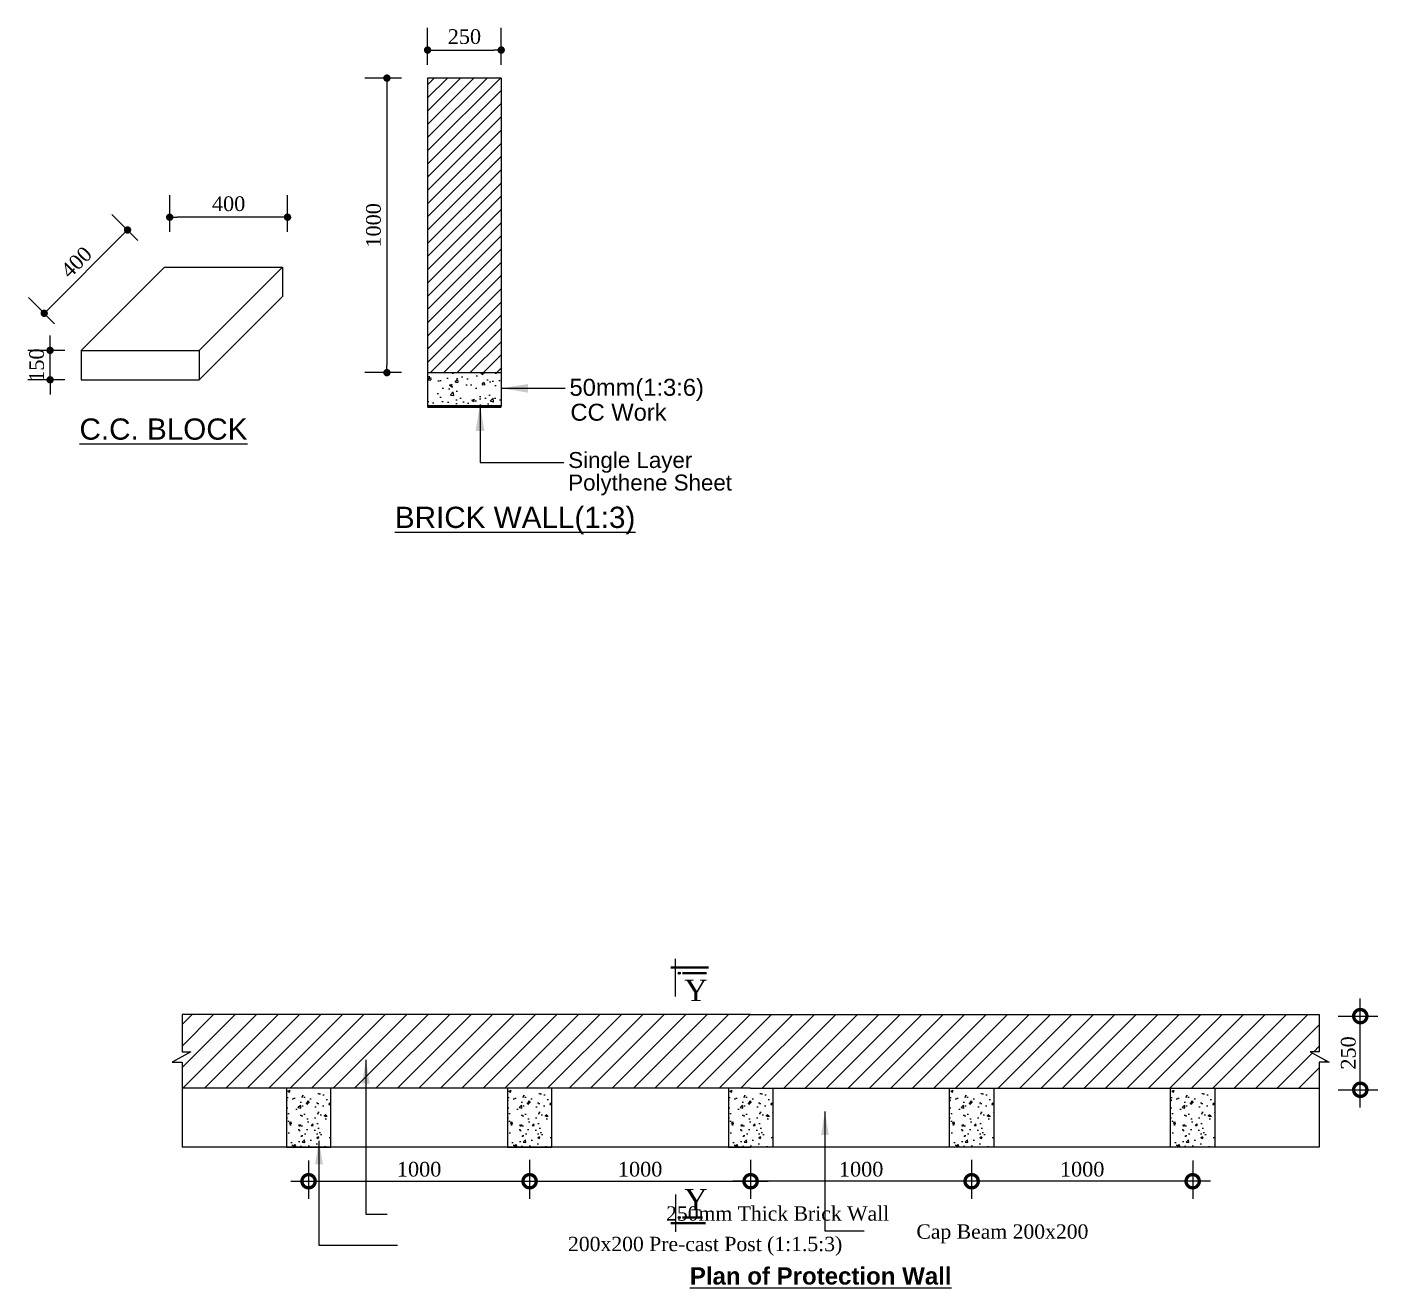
# Model space of a CAD drawing. Header units: millimetres. Extents: x -68595 to 8963, y 185076 to 197058.
# Drawn here: x -2697 to 1887, y 187925 to 192206 of the extents above; entities that cross this region are included whole.
import ezdxf

# ---------------------------------------------------------------- set-up
doc = ezdxf.new("R2010")
doc.units = ezdxf.units.MM
doc.header["$LTSCALE"] = 150
doc.header["$PDMODE"] = 35
for name, color, linetype, lineweight in [('Dimision', 4, 'Continuous', 9), ('Hatching', 35, 'Continuous', 18), ('Structue', 7, 'Continuous', 18), ('Text', 7, 'Continuous', 15)]:
    doc.layers.add(name, color=color, linetype=linetype, lineweight=lineweight)
doc.layers.add('Pile', color=7, linetype='Continuous')
doc.styles.add('ROMANS', font='arial.ttf', dxfattribs={"height": 200})
doc.styles.get("Standard").update_dxf_attribs({"font": 'times.ttf'})
doc.dimstyles.new('ISO-25', dxfattribs={"dimtxt": 75, "dimasz": 50, "dimexe": 75, "dimexo": 45.625, "dimgap": 20, "dimtad": 1, "dimtoh": 1, "dimdec": 1, "dimdsep": 46, "dimtxsty": 'Standard', "dimblk": 'DOT', "dimcen": 300, "dimclrd": 256, "dimclre": 256, "dimclrt": 256, "dimadec": 0, "dimazin": 0, "dimtfac": 1, "dimtdec": 1, "dimtix": 1, "dimtmove": 0, "dimatfit": 3, "dimfxl": 75, "dimlwd": -1, "dimarcsym": 0})
pattern_1 = [(45, (17785.11, 94823.32), (-36.406444, 36.406444), [])]

# ---------------------------------------------------------------- blocks, each defined once
blk = doc.blocks.new('_DotSmall')
at = {"color": 0, "linetype": 'ByBlock', "const_width": 0.5}
blk.add_lwpolyline([(-0.0625, 0, 1), (0.0625, 0, 1)], format="xyb", close=True, dxfattribs=at)
blk = doc.blocks.new('*D41')
at = {"layer": 'Defpoints', "color": 0, "ltscale": 10, "transparency": 16777216}
for p in [(970.5, 188848), (1826.9, 188848), (1670.7, 188598)]:
    blk.add_point(p, dxfattribs=at)
at = {"layer": 'Dimision', "ltscale": 10, "transparency": 16777216}
for p, q in [((1826.9, 188538), (1826.9, 188908)), ((1751.9, 188848), (1886.9, 188848)), ((1751.9, 188598), (1886.9, 188598))]:
    blk.add_line(p, q, dxfattribs=at)
at = {"layer": 'Dimision', "ltscale": 10, "transparency": 16777216, "xscale": 90, "yscale": 90, "zscale": 90}
for p, rotation in [((1826.9, 188848), 90), ((1826.9, 188598), 270)]:
    blk.add_blockref('_DotSmall', p, dxfattribs=dict(at, rotation=rotation))
at = {"layer": 'Dimision', "ltscale": 10, "transparency": 16777216, "insert": (1786.5, 188723), "char_height": 50, "attachment_point": 5, "rotation": 90}
blk.add_mtext('250', dxfattribs=at)
blk = doc.blocks.new('*D42')
at = {"layer": 'Defpoints', "color": 0, "ltscale": 10, "transparency": 16777216}
for p in [(-1741.9, 188403.4), (-991.9, 188403.4), (-991.9, 188287.5)]:
    blk.add_point(p, dxfattribs=at)
at = {"layer": 'Dimision', "ltscale": 10, "transparency": 16777216}
for p, q in [((-1741.9, 188357.8), (-1741.9, 188227.5)), ((-991.9, 188357.8), (-991.9, 188227.5)), ((-1801.9, 188287.5), (-931.9, 188287.5))]:
    blk.add_line(p, q, dxfattribs=at)
at = {"layer": 'Dimision', "ltscale": 10, "transparency": 16777216, "xscale": 90, "yscale": 90, "zscale": 90, "rotation": 180}
blk.add_blockref('_DotSmall', (-1741.9, 188287.5), dxfattribs=at)
at = {"layer": 'Dimision', "ltscale": 10, "transparency": 16777216, "xscale": 90, "yscale": 90, "zscale": 90}
blk.add_blockref('_DotSmall', (-991.9, 188287.5), dxfattribs=at)
at = {"layer": 'Dimision', "ltscale": 10, "transparency": 16777216, "insert": (-1366.9, 188328), "char_height": 50, "attachment_point": 5}
blk.add_mtext('1000', dxfattribs=at)
blk = doc.blocks.new('*D43')
at = {"layer": 'Defpoints', "color": 0, "ltscale": 10, "transparency": 16777216}
for p in [(-991.9, 188406.2), (-241.9, 188406.2), (-241.9, 188287.5)]:
    blk.add_point(p, dxfattribs=at)
at = {"layer": 'Dimision', "ltscale": 10, "transparency": 16777216}
for p, q in [((-991.9, 188360.6), (-991.9, 188227.5)), ((-241.9, 188360.6), (-241.9, 188227.5)), ((-1051.9, 188287.5), (-181.9, 188287.5))]:
    blk.add_line(p, q, dxfattribs=at)
at = {"layer": 'Dimision', "ltscale": 10, "transparency": 16777216, "xscale": 90, "yscale": 90, "zscale": 90, "rotation": 180}
blk.add_blockref('_DotSmall', (-991.9, 188287.5), dxfattribs=at)
at = {"layer": 'Dimision', "ltscale": 10, "transparency": 16777216, "xscale": 90, "yscale": 90, "zscale": 90}
blk.add_blockref('_DotSmall', (-241.9, 188287.5), dxfattribs=at)
at = {"layer": 'Dimision', "ltscale": 10, "transparency": 16777216, "insert": (-616.9, 188328), "char_height": 50, "attachment_point": 5}
blk.add_mtext('1000', dxfattribs=at)
blk = doc.blocks.new('_Dot')
at = {"color": 0, "linetype": 'ByBlock', "lineweight": -2}
blk.add_line((-0.5, 0), (-1, 0), dxfattribs=at)
at = {"color": 0, "linetype": 'ByBlock', "const_width": 0.5}
blk.add_lwpolyline([(-0.25, 0, 1), (0.25, 0, 1)], format="xyb", close=True, dxfattribs=at)
blk = doc.blocks.new('*D44')
at = {"layer": 'Defpoints', "color": 0, "ltscale": 10, "transparency": 16777216}
for p in [(-1270, 192032.5), (-1476.1, 191032.5), (-1270, 191032.5)]:
    blk.add_point(p, dxfattribs=at)
at = {"layer": 'Dimision', "lineweight": -2, "ltscale": 10, "transparency": 16777216}
for p, q in [((-1426.1, 192032.5), (-1551.1, 192032.5)), ((-1426.1, 191032.5), (-1551.1, 191032.5))]:
    blk.add_line(p, q, dxfattribs=at)
at = {"layer": 'Dimision', "ltscale": 10, "transparency": 16777216}
blk.add_line((-1476.1, 192007.5), (-1476.1, 191057.5), dxfattribs=at)
at = {"layer": 'Dimision', "ltscale": 10, "transparency": 16777216, "xscale": 25, "yscale": 25, "zscale": 25}
for p, rotation in [((-1476.1, 192032.5), 90), ((-1476.1, 191032.5), 270)]:
    blk.add_blockref('_Dot', p, dxfattribs=dict(at, rotation=rotation))
at = {"layer": 'Dimision', "ltscale": 10, "transparency": 16777216, "insert": (-1521.5, 191532.5), "char_height": 50, "attachment_point": 5, "rotation": 90}
blk.add_mtext('1000', dxfattribs=at)
blk = doc.blocks.new('*D58')
at = {"layer": 'Defpoints', "color": 0, "ltscale": 10, "transparency": 16777216}
for p in [(-2356.3, 191516.9), (-2230.4, 191391), (-2513.3, 191108.2)]:
    blk.add_point(p, dxfattribs=at)
at = {"layer": 'Dimision', "lineweight": -2, "ltscale": 10, "transparency": 16777216}
for p, q in [((-2320.9, 191481.5), (-2409.3, 191569.9)), ((-2603.8, 191198.7), (-2692.2, 191287.1))]:
    blk.add_line(p, q, dxfattribs=at)
at = {"layer": 'Dimision', "ltscale": 10, "transparency": 16777216}
blk.add_line((-2621.4, 191251.7), (-2374, 191499.2), dxfattribs=at)
at = {"layer": 'Dimision', "ltscale": 10, "transparency": 16777216, "xscale": 25, "yscale": 25, "zscale": 25}
for p, rotation in [((-2356.3, 191516.9), 44.99999999999705), ((-2639.1, 191234), 224.9999999999971)]:
    blk.add_blockref('_Dot', p, dxfattribs=dict(at, rotation=rotation))
at = {"layer": 'Dimision', "ltscale": 10, "transparency": 16777216, "insert": (-2529.8, 191407.6), "char_height": 50, "attachment_point": 5, "rotation": 45}
blk.add_mtext('400', dxfattribs=at)
blk = doc.blocks.new('*D47')
at = {"layer": 'Defpoints', "color": 0, "ltscale": 10, "transparency": 16777216}
for p in [(-2213.3, 191560.2), (-2213.3, 191408.2), (-1813.3, 191408.2)]:
    blk.add_point(p, dxfattribs=at)
at = {"layer": 'Dimision', "lineweight": -2, "ltscale": 10, "transparency": 16777216}
for p, q in [((-2213.3, 191510.2), (-2213.3, 191635.2)), ((-1813.3, 191510.2), (-1813.3, 191635.2))]:
    blk.add_line(p, q, dxfattribs=at)
at = {"layer": 'Dimision', "ltscale": 10, "transparency": 16777216}
blk.add_line((-1838.3, 191560.2), (-2188.3, 191560.2), dxfattribs=at)
at = {"layer": 'Dimision', "ltscale": 10, "transparency": 16777216, "xscale": 25, "yscale": 25, "zscale": 25, "rotation": 180}
blk.add_blockref('_Dot', (-2213.3, 191560.2), dxfattribs=at)
at = {"layer": 'Dimision', "ltscale": 10, "transparency": 16777216, "xscale": 25, "yscale": 25, "zscale": 25}
blk.add_blockref('_Dot', (-1813.3, 191560.2), dxfattribs=at)
at = {"layer": 'Dimision', "ltscale": 10, "transparency": 16777216, "insert": (-2013.3, 191605.7), "char_height": 50, "attachment_point": 5}
blk.add_mtext('400', dxfattribs=at)
blk = doc.blocks.new('*D48')
at = {"layer": 'Defpoints', "color": 0, "ltscale": 10, "transparency": 16777216}
for p in [(-2619.1, 191108.2), (-2513.3, 191108.2), (-2513.3, 191008.2)]:
    blk.add_point(p, dxfattribs=at)
at = {"layer": 'Dimision', "ltscale": 10, "transparency": 16777216}
for p, q in [((-2619.1, 191133.2), (-2619.1, 191158.2)), ((-2619.1, 191008.2), (-2619.1, 191108.2)), ((-2619.1, 190983.2), (-2619.1, 190958.2))]:
    blk.add_line(p, q, dxfattribs=at)
at = {"layer": 'Dimision', "lineweight": -2, "ltscale": 10, "transparency": 16777216}
for p, q in [((-2569.1, 191108.2), (-2694.1, 191108.2)), ((-2569.1, 191008.2), (-2694.1, 191008.2))]:
    blk.add_line(p, q, dxfattribs=at)
at = {"layer": 'Dimision', "ltscale": 10, "transparency": 16777216, "xscale": 25, "yscale": 25, "zscale": 25}
for p, rotation in [((-2619.1, 191108.2), 270), ((-2619.1, 191008.2), 90)]:
    blk.add_blockref('_Dot', p, dxfattribs=dict(at, rotation=rotation))
at = {"layer": 'Dimision', "ltscale": 10, "transparency": 16777216, "insert": (-2664.6, 191058.2), "char_height": 50, "attachment_point": 5, "rotation": 90}
blk.add_mtext('150', dxfattribs=at)
blk = doc.blocks.new('*D51')
at = {"layer": 'Defpoints', "color": 0, "ltscale": 10, "transparency": 16777216}
for p in [(-1088.2, 192127.7), (-1338.2, 191955.8), (-1088.2, 191955.8)]:
    blk.add_point(p, dxfattribs=at)
at = {"layer": 'Dimision', "lineweight": -2, "ltscale": 10, "transparency": 16777216}
for p, q in [((-1338.2, 192077.7), (-1338.2, 192202.7)), ((-1088.2, 192077.7), (-1088.2, 192202.7))]:
    blk.add_line(p, q, dxfattribs=at)
at = {"layer": 'Dimision', "ltscale": 10, "transparency": 16777216}
blk.add_line((-1313.2, 192127.7), (-1113.2, 192127.7), dxfattribs=at)
at = {"layer": 'Dimision', "ltscale": 10, "transparency": 16777216, "xscale": 25, "yscale": 25, "zscale": 25, "rotation": 180}
blk.add_blockref('_Dot', (-1338.2, 192127.7), dxfattribs=at)
at = {"layer": 'Dimision', "ltscale": 10, "transparency": 16777216, "xscale": 25, "yscale": 25, "zscale": 25}
blk.add_blockref('_Dot', (-1088.2, 192127.7), dxfattribs=at)
at = {"layer": 'Dimision', "ltscale": 10, "transparency": 16777216, "insert": (-1213.2, 192173.1), "char_height": 50, "attachment_point": 5}
blk.add_mtext('250', dxfattribs=at)
blk = doc.blocks.new('*D52')
at = {"layer": 'Defpoints', "color": 0, "ltscale": 10, "transparency": 16777216}
for p in [(508.1, 188403.4), (1258.1, 188403.4), (508.1, 188287.5)]:
    blk.add_point(p, dxfattribs=at)
at = {"layer": 'Dimision', "ltscale": 10, "transparency": 16777216}
for p, q in [((508.1, 188357.8), (508.1, 188227.5)), ((1258.1, 188357.8), (1258.1, 188227.5)), ((1318.1, 188287.5), (448.1, 188287.5))]:
    blk.add_line(p, q, dxfattribs=at)
at = {"layer": 'Dimision', "ltscale": 10, "transparency": 16777216, "xscale": 90, "yscale": 90, "zscale": 90, "rotation": 180}
blk.add_blockref('_DotSmall', (508.1, 188287.5), dxfattribs=at)
at = {"layer": 'Dimision', "ltscale": 10, "transparency": 16777216, "xscale": 90, "yscale": 90, "zscale": 90}
blk.add_blockref('_DotSmall', (1258.1, 188287.5), dxfattribs=at)
at = {"layer": 'Dimision', "ltscale": 10, "transparency": 16777216, "insert": (883.1, 188328), "char_height": 50, "attachment_point": 5}
blk.add_mtext('1000', dxfattribs=at)
blk = doc.blocks.new('*D53')
at = {"layer": 'Defpoints', "color": 0, "ltscale": 10, "transparency": 16777216}
for p in [(-241.9, 188406.2), (508.1, 188406.2), (-241.9, 188287.5)]:
    blk.add_point(p, dxfattribs=at)
at = {"layer": 'Dimision', "ltscale": 10, "transparency": 16777216}
for p, q in [((-241.9, 188360.6), (-241.9, 188227.5)), ((508.1, 188360.6), (508.1, 188227.5)), ((568.1, 188287.5), (-301.9, 188287.5))]:
    blk.add_line(p, q, dxfattribs=at)
at = {"layer": 'Dimision', "ltscale": 10, "transparency": 16777216, "xscale": 90, "yscale": 90, "zscale": 90, "rotation": 180}
blk.add_blockref('_DotSmall', (-241.9, 188287.5), dxfattribs=at)
at = {"layer": 'Dimision', "ltscale": 10, "transparency": 16777216, "xscale": 90, "yscale": 90, "zscale": 90}
blk.add_blockref('_DotSmall', (508.1, 188287.5), dxfattribs=at)
at = {"layer": 'Dimision', "ltscale": 10, "transparency": 16777216, "insert": (133.1, 188328), "char_height": 50, "attachment_point": 5}
blk.add_mtext('1000', dxfattribs=at)

msp = doc.modelspace()

# ---------------------------------------------------------------- hatches: boundary and pattern name
at = {"layer": 'Hatching', "ltscale": 10}
h = msp.add_hatch(dxfattribs=at)
h.set_pattern_fill('ANSI31', color=256, scale=10, style=0)
h.set_pattern_definition([(45, (45923.703, -42303.97), (-22.4506403, 22.4506403), [])])
h.paths.add_polyline_path([(-1088.24, 192032.55), (-1338.24, 192032.55), (-1338.24, 191032.55), (-1088.24, 191032.55)])
h = msp.add_hatch(dxfattribs=at)
h.set_pattern_fill('AR-CONC', color=256, scale=0.5, style=0)
h.set_pattern_definition([(50, (5190.56, 1618), (91.092334, -7.969543), [9.525, -104.775]), (355, (5190.56, 1618), (-17.621413, 95.52832), [7.62, -83.82]), (100.451, (5198.15, 1617.34), (73.47125, 87.558344), [8.095, -89.045]), (46.1842, (5190.56, 1643.4), (135.53952, -21.021164), [14.2875, -157.1625]), (96.6356, (5201.86, 1641.65), (118.70212, 123.71278), [12.1425, -133.5675]), (351.184, (5190.56, 1643.4), (118.7023, 123.71256), [11.43, -125.73]), (21, (5203.26, 1637.05), (75.80744, -51.13276), [9.525, -104.775]), (326, (5203.26, 1637.05), (30.901014, 92.093983), [7.62, -83.82]), (71.4514, (5209.58, 1632.79), (106.708245, 40.96143), [8.095, -89.045]), (37.5, (5190.563, 1618), (1.5443016, 42.2775194), [0, -82.804, 0, -85.09, 0, -84.1375]), (7.5, (5190.563, 1618), (33.409831, 50.090287), [0, -48.514, 0, -80.899, 0, -32.0675]), (327.5, (5162.242, 1618), (67.7952976, -2.864372), [0, -31.75, 0, -99.06, 0, -131.445]), (317.5, (5149.54, 1618), (74.06459, 12.713246), [0, -41.275, 0, -65.786, 0, -93.345])])
h.paths.add_polyline_path([(-1088.24, 190918.11), (-1088.24, 191032.55), (-1338.24, 191032.55), (-1338.24, 190918.11)])
h = msp.add_hatch(dxfattribs=at)
h.set_pattern_fill('ANSI31', color=256, scale=16.216216, style=0)
h.set_pattern_definition(pattern_1)
h.paths.add_polyline_path([(-241.95, 188603.47), (-241.95, 188853.49), (-2171.23, 188853.49), (-2171.23, 188727.33), (-2141.23, 188727.33), (-2205.31, 188691.9), (-2171.23, 188691.9), (-2171.23, 188603.47)])
h = msp.add_hatch(dxfattribs=at)
h.set_pattern_fill('ANSI31', color=256, scale=16.216216, style=0)
h.set_pattern_definition(pattern_1)
h.paths.add_polyline_path([(-241.95, 188603.47), (-241.95, 188853.49), (1687.33, 188853.49), (1687.33, 188727.33), (1657.34, 188727.33), (1721.42, 188691.9), (1687.33, 188691.9), (1687.33, 188603.47)])
h = msp.add_hatch(dxfattribs=at)
h.set_pattern_fill('AR-CONC', color=256, scale=0.405405, style=0)
h.set_pattern_definition([(50, (1752.57, 113642.94), (73.85865, -6.46179), [7.72297, -84.9527]), (355, (1752.57, 113642.94), (-14.28763, 77.455396), [6.17838, -67.96216]), (100.451, (1758.724, 113642.4), (59.571284, 70.99325), [6.56351, -72.19865]), (46.1842, (1752.57, 113663.54), (109.89691, -17.04419), [11.58446, -127.42905]), (96.6356, (1761.73, 113662.12), (96.24496, 100.30766), [9.84527, -108.29797]), (351.184, (1752.57, 113663.54), (96.24511, 100.30748), [9.26757, -101.94324]), (21, (1762.866, 113658.39), (61.46549, -41.458994), [7.72297, -84.9527]), (326, (1762.866, 113658.39), (25.05488, 74.6708), [6.17838, -67.96216]), (71.4514, (1767.99, 113654.93), (86.5202, 33.21197), [6.56351, -72.19865]), (37.5, (1752.57, 113642.94), (1.252136, 34.27907), [0, -67.138378, 0, -68.991892, 0, -68.219595]), (7.5, (1752.57, 113642.94), (27.089052, 40.613747), [0, -39.335676, 0, -65.593784, 0, -26.000676]), (327.5, (1729.606, 113642.94), (54.96916, -2.322464), [0, -25.743243, 0, -80.31892, 0, -106.577027]), (317.5, (1719.31, 113642.94), (60.05237, 10.308037), [0, -33.466216, 0, -53.34, 0, -75.685135])])
h.paths.add_polyline_path([(-1666.95, 188603.47), (-1816.95, 188603.47), (-1816.95, 188403.47), (-1666.95, 188403.47)])
h = msp.add_hatch(dxfattribs=at)
h.set_pattern_fill('AR-CONC', color=256, scale=0.405405, style=0)
h.set_pattern_definition([(50, (2502.57, 113642.94), (73.85865, -6.46179), [7.72297, -84.9527]), (355, (2502.57, 113642.94), (-14.28763, 77.455396), [6.17838, -67.96216]), (100.451, (2508.724, 113642.4), (59.571284, 70.99325), [6.56351, -72.19865]), (46.1842, (2502.57, 113663.54), (109.89691, -17.04419), [11.58446, -127.42905]), (96.6356, (2511.73, 113662.12), (96.24496, 100.30766), [9.84527, -108.29797]), (351.184, (2502.57, 113663.54), (96.24511, 100.30748), [9.26757, -101.94324]), (21, (2512.866, 113658.39), (61.46549, -41.458994), [7.72297, -84.9527]), (326, (2512.866, 113658.39), (25.05488, 74.6708), [6.17838, -67.96216]), (71.4514, (2517.99, 113654.93), (86.5202, 33.21197), [6.56351, -72.19865]), (37.5, (2502.57, 113642.94), (1.252136, 34.27907), [0, -67.138378, 0, -68.991892, 0, -68.219595]), (7.5, (2502.57, 113642.94), (27.089052, 40.613747), [0, -39.335676, 0, -65.593784, 0, -26.000676]), (327.5, (2479.606, 113642.94), (54.96916, -2.322464), [0, -25.743243, 0, -80.31892, 0, -106.577027]), (317.5, (2469.31, 113642.94), (60.05237, 10.308037), [0, -33.466216, 0, -53.34, 0, -75.685135])])
h.paths.add_polyline_path([(-916.95, 188603.47), (-1066.95, 188603.47), (-1066.95, 188403.47), (-916.95, 188403.47)])
h = msp.add_hatch(dxfattribs=at)
h.set_pattern_fill('AR-CONC', color=256, scale=0.405405, style=0)
h.set_pattern_definition([(50, (3252.57, 113642.94), (73.85865, -6.46179), [7.72297, -84.9527]), (355, (3252.57, 113642.94), (-14.28763, 77.455396), [6.17838, -67.96216]), (100.451, (3258.724, 113642.4), (59.571284, 70.99325), [6.56351, -72.19865]), (46.1842, (3252.57, 113663.54), (109.89691, -17.04419), [11.58446, -127.42905]), (96.6356, (3261.73, 113662.12), (96.24496, 100.30766), [9.84527, -108.29797]), (351.184, (3252.57, 113663.54), (96.24511, 100.30748), [9.26757, -101.94324]), (21, (3262.866, 113658.39), (61.46549, -41.458994), [7.72297, -84.9527]), (326, (3262.866, 113658.39), (25.05488, 74.6708), [6.17838, -67.96216]), (71.4514, (3267.99, 113654.93), (86.5202, 33.21197), [6.56351, -72.19865]), (37.5, (3252.57, 113642.94), (1.252136, 34.27907), [0, -67.138378, 0, -68.991892, 0, -68.219595]), (7.5, (3252.57, 113642.94), (27.089052, 40.613747), [0, -39.335676, 0, -65.593784, 0, -26.000676]), (327.5, (3229.606, 113642.94), (54.96916, -2.322464), [0, -25.743243, 0, -80.31892, 0, -106.577027]), (317.5, (3219.31, 113642.94), (60.05237, 10.308037), [0, -33.466216, 0, -53.34, 0, -75.685135])])
h.paths.add_polyline_path([(-166.95, 188603.47), (-316.95, 188603.47), (-316.95, 188403.47), (-166.95, 188403.47)])
h = msp.add_hatch(dxfattribs=at)
h.set_pattern_fill('AR-CONC', color=256, scale=0.405405, style=0)
h.set_pattern_definition([(50, (4002.57, 113642.94), (73.85865, -6.46179), [7.72297, -84.9527]), (355, (4002.57, 113642.94), (-14.28763, 77.455396), [6.17838, -67.96216]), (100.451, (4008.724, 113642.4), (59.571284, 70.99325), [6.56351, -72.19865]), (46.1842, (4002.57, 113663.54), (109.89691, -17.04419), [11.58446, -127.42905]), (96.6356, (4011.73, 113662.12), (96.24496, 100.30766), [9.84527, -108.29797]), (351.184, (4002.57, 113663.54), (96.24511, 100.30748), [9.26757, -101.94324]), (21, (4012.866, 113658.39), (61.46549, -41.458994), [7.72297, -84.9527]), (326, (4012.866, 113658.39), (25.05488, 74.6708), [6.17838, -67.96216]), (71.4514, (4017.99, 113654.93), (86.5202, 33.21197), [6.56351, -72.19865]), (37.5, (4002.57, 113642.94), (1.252136, 34.27907), [0, -67.138378, 0, -68.991892, 0, -68.219595]), (7.5, (4002.57, 113642.94), (27.089052, 40.613747), [0, -39.335676, 0, -65.593784, 0, -26.000676]), (327.5, (3979.606, 113642.94), (54.96916, -2.322464), [0, -25.743243, 0, -80.31892, 0, -106.577027]), (317.5, (3969.31, 113642.94), (60.05237, 10.308037), [0, -33.466216, 0, -53.34, 0, -75.685135])])
h.paths.add_polyline_path([(583.05, 188603.47), (433.05, 188603.47), (433.05, 188403.47), (583.05, 188403.47)])
h = msp.add_hatch(dxfattribs=at)
h.set_pattern_fill('AR-CONC', color=256, scale=0.405405, style=0)
h.set_pattern_definition([(50, (4752.57, 113642.94), (73.85865, -6.46179), [7.72297, -84.9527]), (355, (4752.57, 113642.94), (-14.28763, 77.455396), [6.17838, -67.96216]), (100.451, (4758.724, 113642.4), (59.571284, 70.99325), [6.56351, -72.19865]), (46.1842, (4752.57, 113663.54), (109.89691, -17.04419), [11.58446, -127.42905]), (96.6356, (4761.73, 113662.12), (96.24496, 100.30766), [9.84527, -108.29797]), (351.184, (4752.57, 113663.54), (96.24511, 100.30748), [9.26757, -101.94324]), (21, (4762.866, 113658.39), (61.46549, -41.458994), [7.72297, -84.9527]), (326, (4762.866, 113658.39), (25.05488, 74.6708), [6.17838, -67.96216]), (71.4514, (4767.99, 113654.93), (86.5202, 33.21197), [6.56351, -72.19865]), (37.5, (4752.57, 113642.94), (1.252136, 34.27907), [0, -67.138378, 0, -68.991892, 0, -68.219595]), (7.5, (4752.57, 113642.94), (27.089052, 40.613747), [0, -39.335676, 0, -65.593784, 0, -26.000676]), (327.5, (4729.606, 113642.94), (54.96916, -2.322464), [0, -25.743243, 0, -80.31892, 0, -106.577027]), (317.5, (4719.31, 113642.94), (60.05237, 10.308037), [0, -33.466216, 0, -53.34, 0, -75.685135])])
h.paths.add_polyline_path([(1333.05, 188603.47), (1183.05, 188603.47), (1183.05, 188403.47), (1333.05, 188403.47)])
at = {"layer": 'Pile', "ltscale": 5}
h = msp.add_hatch(color=5, dxfattribs=at)
h.set_gradient(color1=(0, 0, 255), one_color=1, tint=1, name='CYLINDER')
h.paths.add_polyline_path([(-484.22, 188997.59, 1), (-484.22, 188990.05, 1)])
h = msp.add_hatch(color=5, dxfattribs=at)
h.set_gradient(color1=(0, 0, 255), one_color=1, tint=1, name='CYLINDER')
h.paths.add_polyline_path([(-484.22, 188160.51, -1), (-484.22, 188168.05, -1)])

# ---------------------------------------------------------------- linework, layer by layer
for p, q in [((-497.32, 188915.1), (-497.32, 189042.38)), ((-497.32, 188243), (-497.32, 188115.72))]:
    msp.add_line(p, q, dxfattribs=at)
at = {"layer": 'Pile', "ltscale": 5, "const_width": 7.54}
for points in [[(-513.17, 189013.25), (-384.07, 189013.25)], [(-473.67, 188993.82), (-391.26, 188993.82)], [(-513.17, 188144.86), (-394.77, 188144.86)], [(-473.67, 188164.28), (-404.53, 188164.28)]]:
    msp.add_lwpolyline(points, dxfattribs=at)
at = {"layer": 'Pile', "ltscale": 5}
for centre in [(-484.22, 188993.82), (-484.22, 188164.28)]:
    msp.add_circle(centre, 3.77, dxfattribs=at)
at = {"layer": 'Structue', "ltscale": 3}
for p, q in [((-1088.24, 192032.55), (-1338.24, 192032.55)), ((-1338.24, 192032.55), (-1338.24, 191832.55)), ((-1088.24, 192032.55), (-1088.24, 190918.11)), ((-1338.24, 191832.55), (-1338.24, 190918.11)), ((-1338.24, 191032.55), (-1088.24, 191032.55)), ((-900.73, 188853.49), (-2171.23, 188853.49)), ((-241.95, 188853.49), (-1083.16, 188853.49)), ((-241.95, 188853.49), (599.27, 188853.49)), ((416.84, 188853.49), (1687.33, 188853.49)), ((-900.73, 188603.47), (-2171.23, 188603.47)), ((-241.95, 188603.47), (-1083.16, 188603.47)), ((-241.95, 188603.47), (599.27, 188603.47)), ((416.84, 188603.47), (1687.33, 188603.47)), ((1687.33, 188403.44), (-2171.23, 188403.44))]:
    msp.add_line(p, q, dxfattribs=at)
at = {"layer": 'Structue', "ltscale": 10}
for points in [[(-2230.44, 191391.03), (-2513.28, 191108.19)], [(-2230.44, 191391.03), (-1830.44, 191391.03)], [(-1830.44, 191391.03), (-2113.28, 191108.19)], [(-1830.44, 191391.03), (-1830.44, 191291.03)], [(-1830.44, 191291.03), (-2113.28, 191008.19)], [(-2513.28, 191108.19), (-2113.28, 191108.19)], [(-2513.28, 191108.19), (-2513.28, 191008.19)], [(-2113.28, 191108.19), (-2113.28, 191008.19)], [(-2513.28, 191008.19), (-2113.28, 191008.19)]]:
    msp.add_lwpolyline(points, dxfattribs=at)
at = {"layer": 'Structue', "lineweight": 50, "ltscale": 3}
msp.add_lwpolyline([(-1338.24, 190918.11), (-1088.24, 190918.11)], dxfattribs=at)
at = {"layer": 'Structue', "linetype": 'Continuous'}
for points in [[(-2171.23, 188853.49), (-2171.23, 188727.33), (-2141.23, 188727.33), (-2205.31, 188691.9), (-2171.23, 188691.9), (-2171.23, 188403.44)], [(1687.33, 188853.49), (1687.33, 188727.33), (1657.34, 188727.33), (1721.42, 188691.9), (1687.33, 188691.9), (1687.33, 188603.47)], [(1687.33, 188641.06), (1687.33, 188403.44)]]:
    msp.add_lwpolyline(points, dxfattribs=at)
at = {"layer": 'Structue', "ltscale": 3}
for points in [[(-1816.95, 188403.44), (-1666.95, 188403.44), (-1666.95, 188603.47), (-1816.95, 188603.47)], [(-1816.95, 188403.47), (-1666.95, 188403.47), (-1666.95, 188603.47), (-1816.95, 188603.47)], [(-1066.95, 188403.44), (-916.95, 188403.44), (-916.95, 188603.47), (-1066.95, 188603.47)], [(-1066.95, 188403.47), (-916.95, 188403.47), (-916.95, 188603.47), (-1066.95, 188603.47)], [(583.05, 188403.44), (433.05, 188403.44), (433.05, 188603.47), (583.05, 188603.47)], [(583.05, 188403.47), (433.05, 188403.47), (433.05, 188603.47), (583.05, 188603.47)], [(1333.05, 188403.44), (1183.05, 188403.44), (1183.05, 188603.47), (1333.05, 188603.47)], [(1333.05, 188403.47), (1183.05, 188403.47), (1183.05, 188603.47), (1333.05, 188603.47)]]:
    msp.add_lwpolyline(points, close=True, dxfattribs=at)
for points in [[(-241.95, 188603.47), (-316.95, 188603.47), (-316.95, 188403.44), (-241.95, 188403.44)], [(-241.95, 188603.47), (-316.95, 188603.47), (-316.95, 188403.47), (-241.95, 188403.47)], [(-241.95, 188603.47), (-166.95, 188603.47), (-166.95, 188403.44), (-241.95, 188403.44)], [(-241.95, 188603.47), (-166.95, 188603.47), (-166.95, 188403.47), (-241.95, 188403.47)]]:
    msp.add_lwpolyline(points, dxfattribs=at)

# ---------------------------------------------------------------- texts
at = {"layer": 'Dimision', "ltscale": 10, "char_height": 48.6486, "attachment_point": 3}
for s, insert, width in [('250mm Thick Brick Wall', (228.34, 188202.3), 1677.6039), ('Cap Beam 200x200', (904.27, 188141.03), 737.6617), ('200x200 Pre-cast Post (1:1.5:3)', (69.06, 188098.83), 1482.4191)]:
    msp.add_mtext(s, dxfattribs=dict(at, insert=insert, width=width))
at = {"layer": 'Text', "ltscale": 50, "style": 'ROMANS'}
for s, p in [('%%UC.C. BLOCK', (-2519.35, 190805.03)), ('%%UBRICK WALL(1:3)', (-1449.04, 190505.32))]:
    msp.add_text(s, height=72, dxfattribs=at).set_placement(p)
at = {"layer": 'Text', "style": 'ROMANS'}
for s, p in [('Single Layer ', (-860.82, 190708.8)), ('Polythene Sheet', (-860.82, 190632.32))]:
    msp.add_text(s, height=54.208, dxfattribs=at).set_placement(p)
at = {"layer": 'Text'}
for p in [(-467.34, 188898.94), (-467.34, 188188.41)]:
    msp.add_text('Y', height=72.97, dxfattribs=at).set_placement(p)
at = {"layer": 'Text', "char_height": 57.596, "width": 1170.2831, "attachment_point": 3, "style": 'ROMANS'}
for s, insert in [('50mm(1:3:6) ', (-400.51, 191011.63)), ('CC Work', (-527.04, 190926.98))]:
    msp.add_mtext(s, dxfattribs=dict(at, insert=insert))
at = {"layer": 'Text', "ltscale": 50, "insert": (-448.16, 187995.15), "char_height": 58.3784, "width": 32886.4865, "attachment_point": 1}
msp.add_mtext('{\\fArial|b1|i0|c0|p34;\\LPlan of Protection Wall}', dxfattribs=at)

# ---------------------------------------------------------------- dimensions: what is measured, and where the dimension line sits
at = {"layer": 'Dimision', "ltscale": 10}
dim = msp.add_linear_dim(base=(-1088.24, 192127.69), p1=(-1338.24, 191955.76), p2=(-1088.24, 191955.76), dimstyle='ISO-25', override={"dimtxt": 50, "dimasz": 25, "dimexo": 15, "dimfxl": 50, "dimfxlon": 1}, dxfattribs=at)
dim.commit()
dim.dimension.update_dxf_attribs({"geometry": '*D51', "text_midpoint": (-1213.24, 192173.12)})
for base, p1, p2, angle, text, override, picture, middle in [((-1476.08, 191032.55), (-1269.95, 192032.55), (-1269.95, 191032.55), 90, '1000', {"dimtxt": 50, "dimasz": 25, "dimexo": 15, "dimfxl": 50, "dimfxlon": 1}, '*D44', (-1521.52, 191532.55)), ((-2619.12, 191108.19), (-2513.28, 191008.19), (-2513.28, 191108.19), 90, '150', {"dimtxt": 50, "dimasz": 25, "dimexo": 15, "dimfxl": 50, "dimfxlon": 1}, '*D48', (-2664.55, 191058.19)), ((1826.93, 188848.02), (1670.7, 188598), (970.46, 188848.02), 90, '250', {"dimtxt": 50, "dimasz": 90, "dimexe": 60, "dimgap": 15, "dimblk1": 'DotSmall', "dimblk2": 'DotSmall', "dimsah": 1, "dimdle": 60, "dimfxlon": 1, "dimlwe": 65535}, '*D41', (1786.5, 188723.01)), ((-241.95, 188287.54), (508.05, 188406.18), (-241.95, 188406.18), 180, '1000', {"dimtxt": 50, "dimasz": 90, "dimexe": 60, "dimgap": 15, "dimblk1": 'DotSmall', "dimblk2": 'DotSmall', "dimsah": 1, "dimdle": 60, "dimfxlon": 1, "dimlwe": 65535}, '*D53', (133.05, 188327.97)), ((508.05, 188287.54), (1258.05, 188403.44), (508.05, 188403.44), 180, '1000', {"dimtxt": 50, "dimasz": 90, "dimexe": 60, "dimgap": 15, "dimblk1": 'DotSmall', "dimblk2": 'DotSmall', "dimsah": 1, "dimdle": 60, "dimfxlon": 1, "dimlwe": 65535}, '*D52', (883.05, 188327.97))]:
    dim = msp.add_linear_dim(base=base, p1=p1, p2=p2, angle=angle, text=text, dimstyle='ISO-25', override=override, dxfattribs=at)
    dim.commit()
    dim.dimension.update_dxf_attribs({"geometry": picture, "text_midpoint": middle})
for p1, p2, distance, picture, middle in [((-1813.28, 191408.19), (-2213.28, 191408.19), -152.03, '*D47', (-2013.28, 191605.65)), ((-2513.28, 191108.19), (-2230.44, 191391.03), 177.97, '*D58', (-2529.83, 191407.58))]:
    dim = msp.add_aligned_dim(p1=p1, p2=p2, distance=distance, dimstyle='ISO-25', override={"dimtxt": 50, "dimasz": 25, "dimexo": 15, "dimfxl": 50, "dimfxlon": 1}, dxfattribs=at)
    dim.commit()
    dim.dimension.update_dxf_attribs({"geometry": picture, "text_midpoint": middle})
for base, p1, p2, picture, middle in [((-991.95, 188287.54), (-1741.95, 188403.44), (-991.95, 188403.44), '*D42', (-1366.95, 188327.97)), ((-241.95, 188287.54), (-991.95, 188406.18), (-241.95, 188406.18), '*D43', (-616.95, 188327.97))]:
    dim = msp.add_linear_dim(base=base, p1=p1, p2=p2, text='1000', dimstyle='ISO-25', override={"dimtxt": 50, "dimasz": 90, "dimexe": 60, "dimgap": 15, "dimblk1": 'DotSmall', "dimblk2": 'DotSmall', "dimsah": 1, "dimdle": 60, "dimfxlon": 1, "dimlwe": 65535}, dxfattribs=at)
    dim.commit()
    dim.dimension.update_dxf_attribs({"geometry": picture, "text_midpoint": middle})

# ---------------------------------------------------------------- leaders
for points, override in [([(-1086.97, 190979.33), (-871.45, 190979.33)], {"dimasz": 90, "dimgap": 20, "dimtad": 0, "dimfxl": 60, "dimfxlon": 1}), ([(-1160.23, 190924.52), (-1160.23, 190727.66), (-875.57, 190727.66)], {"dimasz": 90, "dimtad": 0, "dimfxl": 60, "dimfxlon": 1})]:
    msp.add_leader(points, dimstyle='ISO-25', override=override, dxfattribs=at)
at = {"layer": 'Dimision'}
for points in [[(-1547.37, 188699.18), (-1547.37, 188175.18), (-1475.72, 188175.18)], [(10.13, 188523.93), (10.13, 188119.48), (143.55, 188119.48)], [(-1706.65, 188425.18), (-1706.65, 188070.73), (-1439.83, 188070.73)]]:
    msp.add_leader(points, dimstyle='ISO-25', override={"dimasz": 80, "dimtad": 0}, dxfattribs=at)

doc.saveas('drawing.dxf')
